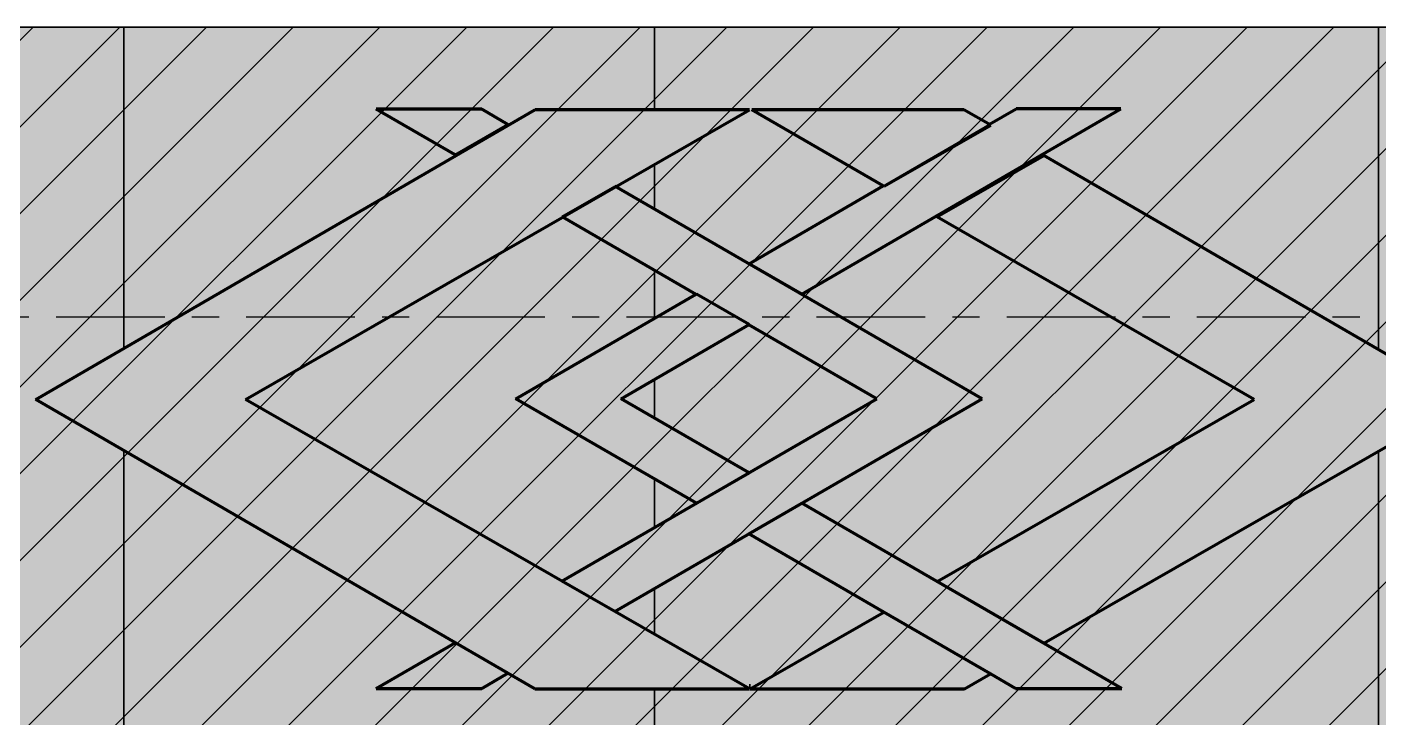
# Model space of a CAD drawing. Header units: millimetres. Extents: x -25371 to 2282244, y -90657 to 147824.
# Drawn here: x 1995037 to 1997837, y 2696 to 4127 of the extents above; entities that cross this region are included whole.
import ezdxf
from ezdxf.xclip import XClip

# ---------------------------------------------------------------- set-up
doc = ezdxf.new("R2010")
doc.units = ezdxf.units.MM
doc.header["$XCLIPFRAME"] = 0
doc.linetypes.add('CENTER', pattern=[50.800000000000004, 31.75, -6.35, 6.35, -6.35])
doc.linetypes.add('TA_GL_000.90000', pattern=[2.475, 0.9, -0.225, 0.225, -0.225, 0.9])
for name, color, linetype in [('000 - 0_SYM_DWG_GRIDLINE_MAIN_COLOR_251', 7, 'Continuous'), ('000 - CONCRETE_PRECAST_HATCH_', 7, 'Continuous'), ('000 - EXISTING_PRECAST_HATCH_', 7, 'Continuous'), ('000 - GRID', 7, 'CENTER')]:
    doc.layers.add(name, color=color, linetype=linetype)
for name, color, linetype, lineweight in [('A-DETL', 7, 'Continuous', 70), ('A-GENM', 7, 'Continuous', 35), ('A-GLAZ-CURT', 7, 'Continuous', 35)]:
    doc.layers.add(name, color=color, linetype=linetype, lineweight=lineweight)
doc.styles.add('TA', font='', dxfattribs={"height": 4.5})
doc.styles.get('TA').set_extended_font_data('Cordia New')

# ---------------------------------------------------------------- blocks, each defined once
blk = doc.blocks.new('System Panel - DPA-AR_Facade_Solid Panel 150mm-5526688-VS01 - ELEVATION 5')
at = {"layer": 'A-GLAZ-CURT', "color": 7}
blk.add_line((12049.99989956102, 107822.9111416326), (12049.99989956102, 103600), dxfattribs=at)
blk = doc.blocks.new('System Panel - DPA-AR_Facade_Solid Panel 150mm-5600074-VS01 - ELEVATION 5')
at = {"layer": 'A-GLAZ-CURT', "color": 7}
for p, q in [((14648.72916241688, 108031.1521386283), (14648.72916241688, 108700)), ((14648.72916241688, 108700), (16028.72916241656, 108700)), ((16028.72926351336, 108700), (14648.72926351368, 108700)), ((14648.72926351368, 108700), (14648.72926351368, 108031.1520799335)), ((16028.72926351336, 106600), (16028.72926351336, 108700)), ((14648.72916241688, 106600), (14648.72916241688, 107821.8192705968)), ((14648.72926351368, 107821.8193286826), (14648.72926351368, 106600)), ((14650.11250983774, 106600), (14648.72916241687, 106600)), ((14648.72926351367, 106600), (15807.88271590375, 106600)), ((15807.88271590374, 106600), (14800.11250980671, 106600)), ((16028.72916241656, 106600), (15907.26049559445, 106600)), ((15907.26049559445, 106600), (16028.72926351336, 106600))]:
    blk.add_line(p, q, dxfattribs=at)
blk = doc.blocks.new('System Panel - DPA-AR_Facade_Solid Panel 150mm-5600075-VS01 - ELEVATION 5')
at = {"layer": 'A-GLAZ-CURT', "color": 7}
for p, q in [((12049.99994828489, 108034.4383539659), (12049.99994828489, 108700)), ((13148.72926320922, 108700), (12050.00004938169, 108700)), ((12050.00004938169, 108700), (12050.00004938169, 108034.4384126607)), ((12050.30712263506, 108700), (13148.72916211242, 108700)), ((13148.72916211242, 108700), (13148.72916211242, 108528.5211478222)), ((13148.72926320922, 108528.5211478222), (13148.72926320922, 108700)), ((13148.72916211242, 108415.3779971148), (13148.72916211242, 108322.7207446704)), ((13148.72926320922, 108322.7206861407), (13148.72926320922, 108415.3780552006)), ((13148.72916211242, 108196.4049552964), (13148.72916211242, 108096.3522921431)), ((13148.72926320922, 108096.3523506729), (13148.72926320922, 108196.4048967667)), ((13148.72916211242, 107969.9699756513), (13148.72916211242, 107890.2560053675)), ((13148.72926320922, 107890.2559468377), (13148.72926320922, 107969.970034181)), ((12049.99994828489, 106600), (12049.99994828489, 107822.9111133568)), ((12050.00004938169, 107822.9110546875), (12050.00004938169, 106600)), ((13148.72916211242, 107763.8736889114), (13148.72916211242, 107663.1890183679)), ((13148.72926320922, 107663.1890768976), (13148.72926320922, 107763.8736303816)), ((13148.72916211242, 107536.8732290294), (13148.72916211242, 107441.9254389801)), ((13148.72926320922, 107441.9253808942), (13148.72926320922, 107536.8732875592)), ((13148.72916211242, 107328.782288135), (13148.72916211242, 107113.1206644224)), ((13148.72926320922, 107113.1208200978), (13148.72926320922, 107328.782288135)), ((13148.72916211242, 106895.454998435), (13148.72916211242, 106600)), ((13148.72926320922, 106600), (13148.72926320922, 106895.4551541105)), ((12050.00004938169, 106600), (13148.72926320922, 106600)), ((13148.72916211242, 106600), (12050.30712263506, 106600))]:
    blk.add_line(p, q, dxfattribs=at)
blk = doc.blocks.new('System Panel - DPA-AR_Facade_Solid Panel 150mm-V18-VS01 - ELEVATION 5')
at = {"layer": 'A-GLAZ-CURT', "color": 7}
for p, q in [((13148.72916226482, 108528.5211478222), (13148.72916226482, 108700)), ((13148.72916226482, 108700), (14648.72916226448, 108700)), ((14648.72926336128, 108700), (13148.72926336161, 108700)), ((13148.72926336161, 108700), (13148.72926336161, 108528.5211478222)), ((14648.72916226448, 108700), (14648.72916226448, 108031.1521387168)), ((14648.72926336128, 108031.152080022), (14648.72926336128, 108700)), ((13148.72916226482, 108322.7207445822), (13148.72916226482, 108415.3779972023)), ((13148.72926336161, 108415.3780552882), (13148.72926336162, 108322.7206860524)), ((13148.72916226482, 108096.3522922314), (13148.72916226482, 108196.4049552082)), ((13148.72926336162, 108196.4048966784), (13148.72926336162, 108096.3523507611)), ((13148.72916226482, 107890.2560052792), (13148.72916226482, 107969.9699757395)), ((13148.72926336162, 107969.9700342692), (13148.72926336162, 107890.2559467495)), ((14648.72916226448, 107821.8192705092), (14648.72916226448, 106600)), ((14648.72926336128, 106600), (14648.72926336128, 107821.8193285951)), ((13148.72916226482, 107663.1890184561), (13148.72916226482, 107763.8736888231)), ((13148.72926336162, 107763.8736302934), (13148.72926336162, 107663.1890769858)), ((13148.72916226482, 107441.9254388925), (13148.72916226482, 107536.8732291177)), ((13148.72926336162, 107536.8732876474), (13148.72926336162, 107441.9253808067)), ((13148.72916226482, 107113.1206646571), (13148.72916226482, 107328.782288135)), ((13148.72926336162, 107328.782288135), (13148.72926336162, 107113.1208203325)), ((13148.72916226482, 106600), (13148.72916226482, 106895.4549986697)), ((13148.72926336162, 106895.4551543452), (13148.72926336162, 106600)), ((14648.72916226448, 106600), (13148.72916226482, 106600)), ((13148.72926336162, 106600), (14648.72926336128, 106600))]:
    blk.add_line(p, q, dxfattribs=at)
blk = doc.blocks.new('System Panel - DPA-AR_Facade_Solid Panel 150mm-V44-VS01 - ELEVATION 5')
at = {"layer": 'A-GLAZ-CURT', "color": 7}
for p, q in [((10549.99999984591, 106600), (10549.9999998459, 108700)), ((10549.9999998459, 108700), (12049.99999984591, 108700)), ((12049.99999984591, 108700), (10549.9999998459, 108700)), ((10549.9999998459, 108700), (10549.99999984591, 106600)), ((12049.99999984591, 108700), (12049.99999984591, 108034.4383839012)), ((12049.99999984591, 108034.4383839012), (12049.99999984591, 108700)), ((12049.99999984591, 107822.9110834345), (12049.99999984591, 106600)), ((12049.99999984591, 106600), (12049.99999984591, 107822.9110834345)), ((11899.99989956121, 106600), (10549.99999984591, 106600)), ((10549.99999984591, 106600), (12049.99999984591, 106600))]:
    blk.add_line(p, q, dxfattribs=at)
blk = doc.blocks.new('MRTA_Logo - MRTA Logo W Text-5865454-VS01 - ELEVATION 5')
at = {"layer": '000 - CONCRETE_PRECAST_HATCH_'}
h = blk.add_hatch(color=7, dxfattribs=at)
h.dxf.hatch_style = 1
h.paths.add_polyline_path([(12301.59566814387, 107928.6517177693), (12958.89623840476, 108306.3082269795), (12957.17977227752, 108307.3019705274), (13066.68591305122, 108370.2194678381), (13345.65159958401, 108528.521147871), (12901.0153517788, 108528.5211477609), (11867.79150445966, 107928.6517176622), (12736.25786193495, 107424.6566473434), (12736.2816186573, 107424.6704400288), (12845.44902654911, 107361.2899916126), (12901.46509813533, 107328.7822880741), (13345.65159987926, 107328.7822881836)])
h = blk.add_hatch(color=7, dxfattribs=at)
h.dxf.hatch_style = 1
h.paths.add_polyline_path([(12845.44898102507, 108498.3039811497), (12791.05197201986, 108529.7969863811), (12572.8701996587, 108529.7969863811), (12736.28159589528, 108434.9235459486)])
h = blk.add_hatch(color=7, dxfattribs=at)
h.dxf.hatch_style = 1
h.paths.add_polyline_path([(14114.62345973503, 108530.4289939934), (13897.72234972478, 108530.4289939934), (13842.66205873647, 108498.4620727286), (13845.27550929316, 108496.960496952), (13624.33777624546, 108370.0192212322), (13622.88399798838, 108370.8632562754), (13345.22381350516, 108209.6592180031), (13453.82709817893, 108146.7836321036)])
h = blk.add_hatch(color=7, dxfattribs=at)
h.dxf.hatch_style = 1
h.paths.add_polyline_path([(13842.66203609313, 108498.4620595823), (13789.89052808896, 108528.7822881053), (13350.88200180534, 108528.7822882139), (13622.8840207504, 108370.8632694905)])
h = blk.add_hatch(color=7, dxfattribs=at)
h.dxf.hatch_style = 1
h.paths.add_polyline_path([(14829.94818231104, 107925.9399159551), (13955.01513755945, 108433.9088215233), (13733.50520711899, 108306.6387859036), (14391.15385217093, 107928.7822879569), (13734.66028193022, 107551.5894465232), (13955.37402490792, 107423.4473913833)])
h = blk.add_hatch(color=7, dxfattribs=at)
h.dxf.hatch_style = 1
h.paths.add_polyline_path([(13827.41560736955, 107929.7969866264), (13068.40237900517, 108369.2256980344), (12958.89626108014, 108306.3082138516), (13235.13828024098, 108146.3786237197), (13235.68410499732, 108146.6946275262), (13344.83246917771, 108083.5034692803), (13609.22276376379, 107929.8033962931), (13609.23383491304, 107929.7969866804), (12957.17977138606, 107552.292002747), (13066.68588934289, 107489.3745185459)])
h = blk.add_hatch(color=7, dxfattribs=at)
h.dxf.hatch_style = 1
h.paths.add_polyline_path([(13079.88523316165, 107930.1129904867), (13344.28662165932, 108083.1874786518), (13235.13828024098, 108146.3786237197), (12861.58855023027, 107930.1129904327), (13235.68408214188, 107713.5313668177), (13344.83242365365, 107776.7225118677)])
h = blk.add_hatch(color=7, dxfattribs=at)
h.dxf.hatch_style = 1
h.paths.add_polyline_path([(13453.98081068905, 107713.5313404614), (13344.6787567302, 107650.251203995), (13624.06402532849, 107488.0456158382), (13845.09024274111, 107360.0830688422), (13844.77934416005, 107359.9026457886), (13896.63377060409, 107329.7969863811), (14116.79469538701, 107329.7969863811)])
h = blk.add_hatch(color=7, dxfattribs=at)
h.dxf.hatch_style = 1
h.paths.add_polyline_path([(13624.06402533684, 107488.0456158333), (13346.87066673761, 107328.7822882149), (13791.15380649908, 107328.7822881054), (13844.77932140297, 107359.9026590009)])
h = blk.add_hatch(color=7, dxfattribs=at)
h.dxf.hatch_style = 1
h.paths.add_polyline_path([(12736.25783917788, 107424.6566341311), (12572.87019965869, 107329.7969863811), (12791.05197201984, 107329.7969863811), (12845.44898102507, 107361.2899916126)])
at = {"layer": 'A-DETL', "color": 7}
for p, q in [((11867.79145893561, 107928.6517176622), (12901.01530625475, 108528.5211477609)), ((12301.59571366795, 107928.6517177693), (13345.65164510806, 108528.521147871)), ((12736.28157313326, 108434.9235327334), (12572.87015413465, 108529.7969863811)), ((12791.05201754391, 108529.7969863811), (12572.8701996587, 108529.7969863811)), ((12845.44902654913, 108498.3039811497), (12791.05201754391, 108529.7969863811)), ((13345.65164510806, 108528.521147871), (12901.0153517788, 108528.5211477609)), ((13622.88399798838, 108370.8632562754), (13350.88195628129, 108528.7822882139)), ((13789.89057361301, 108528.7822881053), (13350.88200180534, 108528.7822882139)), ((13453.82712097301, 108146.783618907), (14114.62350525908, 108530.4289939934)), ((13845.27550929316, 108496.960496952), (13789.89057361301, 108528.7822881053)), ((13842.66203585574, 108498.4620858748), (13897.72230420073, 108530.4289939934)), ((14114.62350525908, 108530.4289939934), (13897.72234972478, 108530.4289939934)), ((12736.28161865731, 108434.9235327334), (12845.44902654913, 108498.3039811497)), ((13624.33779912617, 108370.0192343785), (13845.27550929316, 108496.960496952)), ((13733.50516159493, 108306.6387859036), (13955.01511491612, 108433.9088346695)), ((14829.9482278351, 107925.9399159551), (13955.01516044017, 108433.9088346695)), ((13827.41565289361, 107929.7969866264), (13066.68591305122, 108370.2194678381)), ((13345.22376798111, 108209.6592180031), (13622.88399798839, 108370.8632827057)), ((13235.36312630511, 108146.2484233264), (12958.89623823147, 108306.3082007238)), ((14391.15380664688, 107928.7822879569), (13733.50516159493, 108306.6387859036)), ((13453.82707544895, 108146.783618907), (13345.22376798111, 108209.6592180031)), ((12861.58850470622, 107930.1129904327), (13235.13825747893, 108146.3786368977)), ((13344.83246917771, 108083.5034692803), (13235.68410499732, 108146.6946275262)), ((13079.8852786857, 107930.1129904867), (13344.83246917771, 108083.5034692803)), ((13609.23378938899, 107929.7969866804), (13344.28662165933, 108083.1874522958)), ((12901.46509813533, 107328.7822880741), (11867.79145893561, 107928.6517176622)), ((13345.65164540331, 107328.7822881836), (12301.59571366795, 107928.6517177693)), ((13235.68405937985, 107713.5313536397), (12861.58850470622, 107930.1129904327)), ((12957.17972586201, 107552.292002747), (13609.23378938899, 107929.7969866804)), ((13066.68591219155, 107489.3745054181), (13827.41565289361, 107929.7969866264)), ((13344.8324691777, 107776.7225118677), (13079.8852786857, 107930.1129904867)), ((13734.66023640616, 107551.5894465232), (14391.15380664688, 107928.7822879569)), ((13955.37404755125, 107423.4473782371), (14829.9482278351, 107925.9399159551)), ((13235.6841049039, 107713.5313536397), (13344.8324691777, 107776.7225118677)), ((13344.67871120615, 107650.251203995), (13453.98078792703, 107713.5313536395)), ((14116.79474091106, 107329.7969863811), (13453.98083345108, 107713.5313536395)), ((13624.06402533685, 107488.0455894029), (13344.67871120615, 107650.251203995)), ((13066.6858666675, 107489.3745054181), (12957.17972586201, 107552.292002747)), ((13955.3740020272, 107423.4473782371), (13734.66023640616, 107551.5894465232)), ((13346.87062121356, 107328.7822882149), (13624.0639798128, 107488.0456158333)), ((13845.09024274111, 107360.0830688422), (13624.06402533685, 107488.0456158333)), ((12572.87015413463, 107329.7969863811), (12736.25783916797, 107424.6566605557)), ((12845.44902654911, 107361.2899916126), (12736.2816186573, 107424.6704400288)), ((12791.05201754389, 107329.7969863811), (12845.44902654911, 107361.2899916126)), ((13791.15385202313, 107328.7822881054), (13845.09024274111, 107360.0830688422)), ((13896.63372508003, 107329.7969863811), (13844.77932139307, 107359.9026325763)), ((12572.87019965869, 107329.7969863811), (12791.05201754389, 107329.7969863811)), ((12901.46514365938, 107328.7822880741), (13345.65164540331, 107328.7822881836)), ((13346.87066673761, 107328.7822882149), (13791.15385202313, 107328.7822881054)), ((13896.63377060409, 107329.7969863811), (14116.79474091106, 107329.7969863811))]:
    blk.add_line(p, q, dxfattribs=at)
at = {"layer": 'A-GENM', "color": 7}
for p, q in [((12901.0153517788, 108528.5211477609), (11867.79150445966, 107928.6517176622)), ((12572.87015413465, 108529.7969863811), (12791.05197201986, 108529.7969863811)), ((12572.8701996587, 108529.7969863811), (12736.28161865731, 108434.9235327334)), ((12791.05197201986, 108529.7969863811), (12845.44898102507, 108498.3039811497)), ((12901.01530625475, 108528.5211477609), (13345.65159958401, 108528.521147871)), ((13345.65159958401, 108528.521147871), (13068.40237917846, 108369.2257242901)), ((13897.72234972478, 108530.4289939934), (13345.22381350516, 108209.6592180031)), ((13350.88195628129, 108528.7822882139), (13789.89052808896, 108528.7822881053)), ((13350.88200180534, 108528.7822882139), (13624.33779912617, 108370.0192343785)), ((14114.62345973503, 108530.4289939934), (13453.82707544895, 108146.783618907)), ((13789.89052808896, 108528.7822881053), (13842.66203609312, 108498.4620595823)), ((13897.72230420073, 108530.4289939934), (14114.62345973503, 108530.4289939934)), ((12845.44898102507, 108498.3039811497), (12736.28157313326, 108434.9235327334)), ((13955.01516044017, 108433.9088346695), (13733.50520711899, 108306.6387859036)), ((13955.01511491612, 108433.9088346695), (14829.94818231104, 107925.9399159551)), ((13066.68591305122, 108370.2194678381), (12957.17977227752, 108307.3019705274)), ((13068.40237900518, 108369.2256980344), (13827.41560736955, 107929.7969866264)), ((12958.89623840474, 108306.3082269795), (12301.59571366795, 107928.6517439255)), ((12957.17977227752, 108307.3019705274), (13609.23383491304, 107929.7969866804)), ((13733.50520711899, 108306.6387859036), (14391.15385217093, 107928.7822879569)), ((13345.22381350516, 108209.6592180031), (13453.82712097301, 108146.783618907)), ((13235.68410499732, 108146.6946275262), (12861.58855023027, 107930.1129904327)), ((13344.28662165933, 108083.1874786518), (13079.8852786857, 107930.1130168427)), ((11867.79150445966, 107928.6517176622), (12901.46514365938, 107328.7822880741)), ((12301.59571366795, 107928.6516916132), (13345.65159987926, 107328.7822881836)), ((12861.58855023027, 107930.1129904327), (13235.6841049039, 107713.5313536397)), ((13609.23383491304, 107929.7969866804), (12957.17977138606, 107552.292002747)), ((13827.41560736955, 107929.7969866264), (13066.6858666675, 107489.3745054181)), ((13079.8852786857, 107930.1129641306), (13344.83242365365, 107776.7225118677)), ((14391.15385217093, 107928.7822879569), (13734.66028193022, 107551.5894465232)), ((14829.94818231104, 107925.9399159551), (13955.3740020272, 107423.4473782371)), ((13344.83242365365, 107776.7225118677), (13235.68405937985, 107713.5313536397)), ((13453.98083345108, 107713.5313536395), (13344.6787567302, 107650.251203995)), ((13453.98078792703, 107713.5313536395), (14116.79469538701, 107329.7969863811)), ((13344.6787567302, 107650.251203995), (13896.63377060409, 107329.7969863811)), ((12957.17977138606, 107552.292002747), (13066.68591219155, 107489.3745054181)), ((13734.66028193022, 107551.5894465232), (13955.37404755125, 107423.4473782371)), ((13624.06402533685, 107488.0456158333), (13346.87066673761, 107328.7822882149)), ((12736.2816186573, 107424.6704400288), (12572.87019965869, 107329.7969863811)), ((12845.44898102506, 107361.2899916126), (12791.05197201984, 107329.7969863811)), ((13844.77932140298, 107359.9026590009), (13791.15380649908, 107328.7822881054)), ((12791.05197201984, 107329.7969863811), (12572.87015413463, 107329.7969863811)), ((13345.65159987926, 107328.7822881836), (12901.46509813533, 107328.7822880741)), ((13346.26111051912, 107328.7822882149), (13346.26111051912, 107338.7822882149)), ((13791.15380649908, 107328.7822881054), (13346.87062121356, 107328.7822882149)), ((14116.79469538701, 107329.7969863811), (13896.63372508003, 107329.7969863811))]:
    blk.add_line(p, q, dxfattribs=at)
blk = doc.blocks.new('C-1-VS01-AR-2563-01 -C_20260615-163154_ELEVATION_5_EX')
at = {"layer": '000 - EXISTING_PRECAST_HATCH_'}
h = blk.add_hatch(dxfattribs=at)
h.set_pattern_fill('ANSI31', angle=-2.197154778051754e-15)
h.set_pattern_definition([(45, (0, 0), (-89.80256121069154, 89.80256121069154), [])])
h.paths.add_polyline_path([(-10057.39500748023, 103570), (-11756.35920149005, 103570), (-11756.35920149005, 108700), (9384.51715697505, 108700), (9384.51715697505, 103570), (-8957.366102952292, 103570), (-8957.366102952292, 105750), (-10057.39500748023, 105750)])
h = blk.add_hatch(dxfattribs=at)
h.set_pattern_fill('AR-CONC', scale=0.05, angle=-2.197154778051754e-15)
h.set_pattern_definition([(49.99999999999999, (0, 0), (364.369337992008, -31.87817107780619), [38.10000000000001, -419.1]), (355, (0, 0), (-70.48684284993867, 382.1136904780703), [30.48, -335.28116834]), (100.4514447, (30.364014, -2.656507000000001), (293.8824941807065, 350.2355038243902), [32.3800176, -356.1804892]), (46.18420000000001, (3.896114641377519e-15, 101.6), (542.1580817842598, -84.08465586545432), [57.15, -628.65]), (96.63555760999999, (45.17980000000001, 94.593), (474.8082681030061, 494.8522491954431), [48.57004628, -534.27121632]), (351.1841511700001, (3.896114641377519e-15, 101.6), (474.8082681299541, 494.8522491710654), [45.71993414000001, -502.91946384]), (21, (50.8, 76.20000000000002), (303.228782538265, -204.5303963741752), [38.10000000000001, -419.1]), (326.0000000000001, (50.8, 76.20000000000002), (123.6040566952942, 368.3759322446385), [30.48, -335.28]), (71.45144499999999, (76.0690652, 59.1558002), (426.8328385574324, 163.8455377718105), [32.3800176, -356.1798752]), (37.50000000000001, (0, 0), (6.17720650118364, 169.1100777463062), [0, -331.216, 0, -340.36, 0, -336.55]), (7.499999999999998, (0, 0), (133.6393250206115, 200.361149636239), [0, -194.056, 0, -323.596, 0, -128.27]), (327.5, (-113.284, 4.344167825135934e-15), (271.1811903337428, -11.4574879853469), [0, -127, 0, -396.24, 0, -525.78]), (317.5, (-164.084, 6.292225145824694e-15), (296.2583627720361, 50.85298206666606), [0, -165.1, 0, -263.144, 0, -373.38])])
h.paths.add_polyline_path([(-10057.39500748023, 103570), (-11756.35920149005, 103570), (-11756.35920149005, 108700), (9384.51715697505, 108700), (9384.51715697505, 103570), (-8957.366102952292, 103570), (-8957.366102952292, 105750), (-10057.39500748023, 105750)])
at = {"layer": 'A-GENM', "color": 7}
blk.add_blockref('MRTA_Logo - MRTA Logo W Text-5865454-VS01 - ELEVATION 5', (-22306.35920133595, 0), dxfattribs=at)
at = {"layer": 'A-GLAZ-CURT', "color": 7}
for name in ['System Panel - DPA-AR_Facade_Solid Panel 150mm-V44-VS01 - ELEVATION 5', 'System Panel - DPA-AR_Facade_Solid Panel 150mm-5600075-VS01 - ELEVATION 5', 'System Panel - DPA-AR_Facade_Solid Panel 150mm-V18-VS01 - ELEVATION 5', 'System Panel - DPA-AR_Facade_Solid Panel 150mm-5600074-VS01 - ELEVATION 5', 'System Panel - DPA-AR_Facade_Solid Panel 150mm-5526688-VS01 - ELEVATION 5']:
    blk.add_blockref(name, (-22306.35920133595, 0), dxfattribs=at)
blk = doc.blocks.new('*U2261')
at = {"layer": '000 - 0_SYM_DWG_GRIDLINE_MAIN_COLOR_251', "color": 7, "linetype": 'ByBlock', "ltscale": 5}
blk.add_line((19.99999999999998, -1.485280471089079e-13), (-529.2856556907975, 4.57601348700367e-13), dxfattribs=at)
at = {"color": 7, "style": 'TA', "flags": 1}
blk.add_attdef('LOCATION', (5.999999999999999, -6.000000000000001), '', height=4.5, rotation=270, dxfattribs=at)
blk = doc.blocks.new('C-1-VS01_REV00_20260615-231813_ELEVATION_5_DIMS-1')
at = {"layer": '000 - GRID', "color": 7, "linetype": 'TA_GL_000.90000', "xscale": 50.00000000000004, "yscale": 50.00000000000004, "zscale": 50.00000000000004, "rotation": 180}
for p in [(-16090.43769858638, 108700), (-16090.43769858638, 108100)]:
    blk.add_blockref('*U2261', p, dxfattribs=at)

msp = doc.modelspace()

# ---------------------------------------------------------------- block references
at = {"color": 7}
ref = msp.add_blockref('C-1-VS01-AR-2563-01 -C_20260615-163154_ELEVATION_5_EX', (2005494.348152127, -104572.7440685458), dxfattribs=at)
XClip(ref).set_block_clipping_path([(-15062.045118506998, 95079.22924970606), (12597.819570642896, 115145.36581886702)])

# ---------------------------------------------------------------- next in the draw order: block references
msp.add_blockref('C-1-VS01_REV00_20260615-231813_ELEVATION_5_DIMS-1', (2005494.348152127, -104572.7440685458), dxfattribs=at)

doc.saveas('drawing.dxf')
